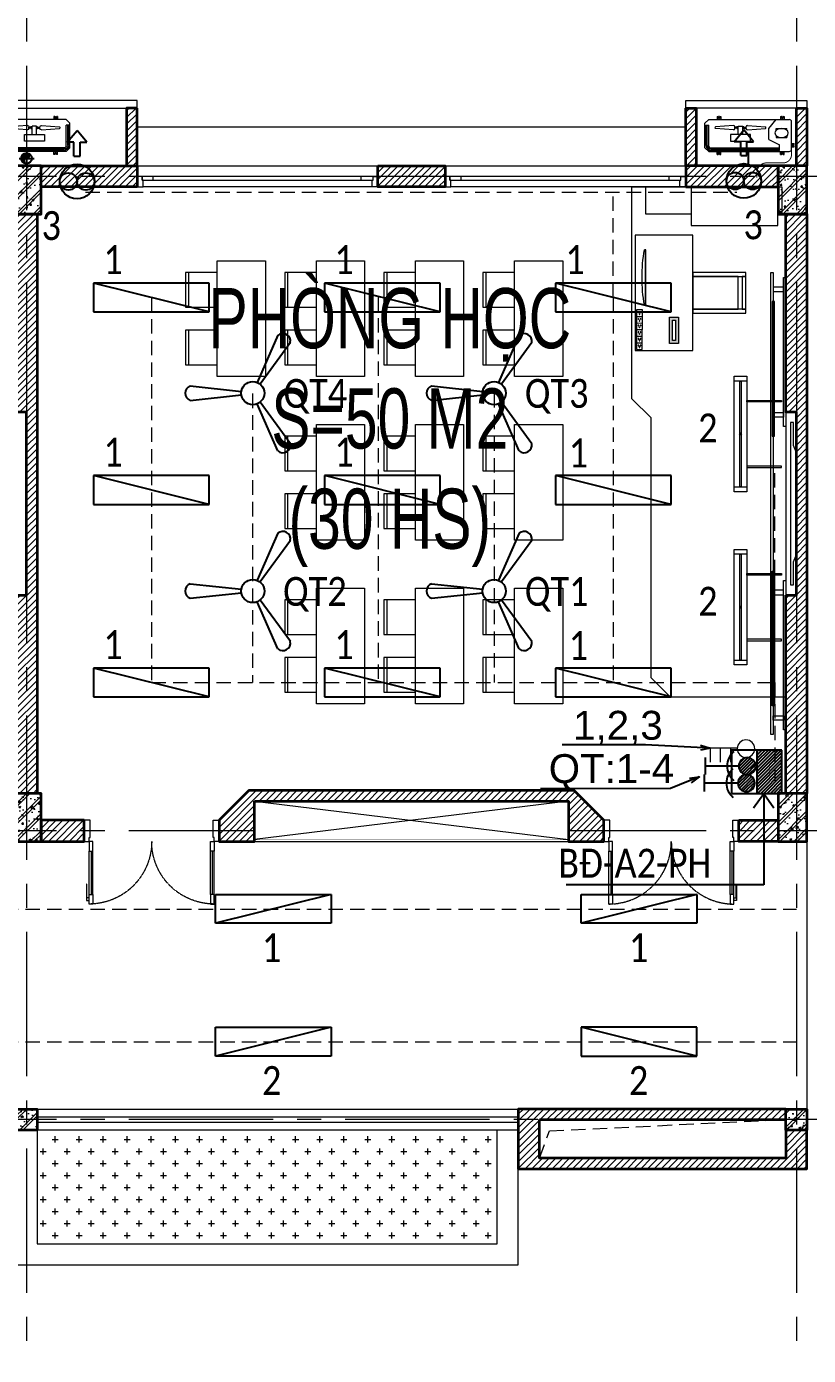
# Model space of a CAD drawing. Header units: millimetres. Extents: x 18326 to 214271, y -298828 to -198730.
# Drawn here: x 107347 to 115472, y -223380 to -209573 of the extents above; entities that cross this region are included whole.
import ezdxf
from ezdxf.enums import TextEntityAlignment as Align

# ---------------------------------------------------------------- set-up
doc = ezdxf.new("R2010")
doc.units = ezdxf.units.MM
doc.header["$LTSCALE"] = 20
doc.header["$MEASUREMENT"] = 0
for name, pattern in [('DASHED2', [0.375, 0.25, -0.125]), ('HIDDEN', [0.375, 0.25, -0.125]), ('xref LC GK$0$CENTER2', [1.125, 0.75, -0.125, 0.125, -0.125]), ('xref_mb.A2$0$2.Mat bang dien hinh$0$ACAD_ISO08W100', [36, 24, -3, 6, -3]), ('xref_mb.A2$0$HIDDEN', [0.375, 0.25, -0.125])]:
    doc.linetypes.add(name, pattern=pattern)
doc.layers.get('0').update_dxf_attribs({"lineweight": 0})
doc.layers.get('Defpoints').update_dxf_attribs({"color": 1, "lineweight": 25})
for name, color, linetype in [('!Cetech-TBD', 2, 'Continuous'), ('11TBDIEN', 6, 'Continuous'), ('CDC-E', 2, 'Continuous'), ('CDC-E-Equip', 2, 'Continuous'), ('CDC-E-Note', 3, 'Continuous'), ('CETECH-E-Switch', 2, 'Continuous'), ('CETECH-TBD', 2, 'Continuous'), ('NETDEP', 2, 'Continuous'), ('TBD', 2, 'Continuous'), ('TEXT', 7, 'Continuous'), ('xref_mb.A2$0$1.TH_TM', 5, 'xref_mb.A2$0$TM')]:
    doc.layers.add(name, color=color, linetype=linetype)
for name, color, linetype, lineweight in [('0.MAU XANH- DAY DIEN', 3, 'HIDDEN', 20), ('1.5 Thiết bị điện', 2, 'Continuous', 9), ('IBST-E-Chieu sang', 2, 'Continuous', 9), ('KV-Cay xanh', 78, 'Continuous', 5), ('KV-Ky hieu', 30, 'Continuous', 0), ('KV-Text', 7, 'Continuous', 25), ('xref LC GK$0$KV-Net truc', 251, 'xref LC GK$0$CENTER2', 9), ('xref_mb.A2$0$KV-Cat be tong', 6, 'Continuous', 35), ('xref_mb.A2$0$KV-Cat tuong', 4, 'Continuous', 35), ('xref_mb.A2$0$KV-Cay xanh', 78, 'Continuous', 5), ('xref_mb.A2$0$KV-Cua', 34, 'Continuous', 13), ('xref_mb.A2$0$KV-Hatch', 179, 'Continuous', 5), ('xref_mb.A2$0$KV-Net khuat', 165, 'xref_mb.A2$0$HIDDEN', 9), ('xref_mb.A2$0$KV-Net thay 1', 9, 'Continuous', 20), ('xref_mb.A2$0$KV-Net thay 2', 8, 'Continuous', 13), ('xref_mb.A2$0$KV-Noi that', 35, 'Continuous', 9), ('xref_mb.A2$0$KV-Thiet bi', 59, 'Continuous', 9)]:
    doc.layers.add(name, color=color, linetype=linetype, lineweight=lineweight)
doc.styles.add('aa', font='vncc-sim.shx', dxfattribs={"width": 0.7})
doc.styles.add('AN - Arial', font='arial.ttf')
doc.styles.add('KT', font='vnsimli.shx', dxfattribs={"width": 0.72})
doc.styles.add('uv-abc', font='calibril.ttf', dxfattribs={"width": 0.85})
doc.styles.add('VN', font='arial.ttf', dxfattribs={"width": 0.7})
doc.styles.add('xref_mb.A2$0$TEXT LINE TYPE-UV ABC', font='uv-abc.shx')
doc.linetypes.add('xref_mb.A2$0$TM', pattern='A,16.5,-4,["M",xref_mb.A2$0$TEXT LINE TYPE-UV ABC,S=3,R=0,X=-1.3,Y=-1.3],-4', length=24.5)
doc.dimstyles.new('A2-1-140', dxfattribs={"dimscale": 100, "dimtxt": 3, "dimasz": 1.5, "dimexe": 0.7, "dimexo": 0, "dimgap": 0.5, "dimtad": 1, "dimdec": 0, "dimrnd": 50, "dimzin": 13, "dimdsep": 46, "dimtxsty": 'KT', "dimblk1": 'ARCHTICK', "dimblk2": 'ARCHTICK', "dimsah": 1, "dimcen": 0, "dimdle": 0.7, "dimclrd": 1, "dimclre": 1, "dimclrt": 3, "dimadec": 0, "dimazin": 0, "dimtfac": 1.222222, "dimtdec": 0, "dimtix": 1, "dimtmove": 2, "dimatfit": 3, "dimldrblk": 'ARCHTICK', "dimfxl": 5, "dimfxlon": 1, "dimtolj": 1, "dimtzin": 13, "dimarcsym": 0})
doc.dimstyles.new('Dim DHKK', dxfattribs={"dimscale": 100, "dimtxt": 2, "dimasz": 1, "dimexe": 1, "dimexo": 1, "dimgap": 0.7, "dimtad": 1, "dimtoh": 1, "dimdec": 0, "dimzin": 12, "dimdsep": 46, "dimtxsty": 'aa', "dimblk": 'ARCHTICK', "dimcen": 1, "dimdle": 1, "dimclrd": 7, "dimclre": 7, "dimclrt": 1, "dimadec": 0, "dimazin": 0, "dimtfac": 1, "dimtdec": 0, "dimtofl": 0, "dimtmove": 2, "dimatfit": 3, "dimldrblk": 'OPEN90', "dimfxl": 1, "dimfxlon": 1, "dimtolj": 1, "dimtzin": 12, "dimarcsym": 0})
pattern_1 = [(50, (0, 0), (215.178055, -18.82564), [22.5, -247.5]), (355, (0, 0), (-41.6254, 225.65764), [18, -198]), (100.4514, (17.93, -1.57), (173.552815, 206.83186), [19.12206, -210.342634]), (46.1842, (0, 60), (320.172315, -49.6557), [33.75, -371.25]), (96.6356, (26.68, 55.86), (280.39881, 292.23536), [28.68309, -315.5139]), (351.1842, (0, 60), (280.39858, 292.23558), [27, -297]), (21, (30, 45), (179.072116, -120.785667), [22.5, -247.5]), (326, (30, 45), (72.9946, 217.545014), [18, -198]), (71.4514, (44.92, 34.93), (252.06679, 96.75915), [19.12206, -210.342634]), (37.5, (0, 0), (3.6479566, 99.868156), [0, -195.6, 0, -201, 0, -198.75]), (7.5, (0, 0), (78.920861, 118.323514), [0, -114.6, 0, -191.1, 0, -75.75]), (327.5, (-66.9, 0), (160.146731, -6.7664615), [0, -75, 0, -234, 0, -310.5]), (317.5, (-96.9, 0), (174.95585, 30.031495), [0, -97.5, 0, -155.4, 0, -220.5]), (45, (0, 0), (-90.156115, 90.156115), []), (45, (0, 36.75), (-90.156115, 90.156115), [])]

# ---------------------------------------------------------------- blocks, each defined once
blk = doc.blocks.new('T3RQƯ')
at = {"layer": 'KV-Text', "color": 8, "insert": (62568, 11805), "char_height": 625, "width": 7837.78, "attachment_point": 1, "style": 'VN'}
blk.add_mtext('\\A1;\\pxqc;PHÒNG HỌC\\PS=50 M2 \\P(30 HS)', dxfattribs=at)
blk = doc.blocks.new('t3')
at = {"layer": 'KV-Text', "color": 8, "xscale": 0.003999999956183369, "yscale": 0.003999999956183369, "zscale": 0.003999999956183369}
blk.add_blockref('T3RQƯ', (7.351, 232.338), dxfattribs=at)
blk = doc.blocks.new('_ARCHTICK')
at = {"color": 8, "const_width": 0.15}
blk.add_lwpolyline([(-0.5, -0.5), (0.5, 0.5)], dxfattribs=at)
blk = doc.blocks.new('l57')
at = {"layer": '!Cetech-TBD'}
for p, q in [((-600, 150), (600, 150)), ((600, 150), (-600, -150)), ((-600, -150), (-600, 150)), ((600, 150), (600, -150)), ((600, -150), (-600, -150))]:
    blk.add_line(p, q, dxfattribs=at)
blk = doc.blocks.new('pa6')
at = {"layer": 'CDC-E'}
h = blk.add_hatch(dxfattribs=at)
h.set_pattern_fill('ANSI31', scale=5)
h.set_pattern_definition([(45, (0, 0), (-11.2253, 11.2253), [])])
h.paths.add_polyline_path([(150, 175), (-150, 175), (-150, 0), (150, 0)])
for p, q in [((-150, 350), (150, 350)), ((-150, 0), (-150, 350)), ((150, 350), (150, 0)), ((-150, 175), (150, 175)), ((150, 0), (-150, 0))]:
    blk.add_line(p, q, dxfattribs=at)
blk = doc.blocks.new('*X544')
at = {"color": 0}
for p, q in [((11475, 51568), (11557, 51650)), ((11479, 51598), (11527, 51646)), ((11480, 51547), (11578, 51645)), ((11490, 51530), (11595, 51635)), ((11503, 51516), (11609, 51622)), ((11520, 51506), (11619, 51605)), ((11540, 51501), (11624, 51585)), ((11568, 51502), (11623, 51557))]:
    blk.add_line(p, q, dxfattribs=at)
blk = doc.blocks.new('S14')
at = {"layer": '!Cetech-TBD'}
for p, q in [((-75, 375), (75, 375)), ((0, 75), (0, 375))]:
    blk.add_line(p, q, dxfattribs=at)
blk.add_circle((0, 0), 75, dxfattribs=at)
blk.add_arc((0, 0), 175, 41.8103, 138.1897, dxfattribs=at)
blk.add_blockref('*X544', (-11550, -51575), dxfattribs=at)
blk = doc.blocks.new('q1')
at = {"layer": 'TBD', "linetype": 'ByBlock'}
for p, q in [((-75, 651), (-18, 119)), ((75, 651), (18, 119)), ((-601, -260), (-112, -44)), ((-526, -390), (-94, -75)), ((526, -390), (94, -75)), ((601, -260), (112, -44))]:
    blk.add_line(p, q, dxfattribs=at)
blk.add_circle((0, 0), 120, dxfattribs=at)
for centre, start, end in [((0, 623), 20.3028, 159.6972), ((-539, -311), 140.3028, 279.6972), ((539, -311), 260.3028, 39.6972)]:
    blk.add_arc(centre, 80, start, end, dxfattribs=at)
blk = doc.blocks.new('DEN CHIEU BANGTAOTHEM')
for p, q in [((-829, -694), (-829, -509)), ((-829, -509), (-759, -509)), ((-829, -694), (-829, -509)), ((-829, -509), (840, -509)), ((-759, -509), (-759, -694)), ((770, -694), (770, -509)), ((770, -509), (840, -509)), ((840, -509), (840, -694)), ((840, -509), (840, -694)), ((-759, -694), (-829, -694)), ((840, -694), (-829, -694)), ((-759, -591), (770, -591)), ((-759, -612), (-759, -591)), ((770, -612), (-759, -612)), ((770, -591), (770, -612)), ((840, -694), (770, -694))]:
    blk.add_line(p, q)
at = {"elevation": 0}
for points in [[(-458, -9), (-458, -509), (-479, -509), (-479, -9)], [(469, -9), (469, -509), (490, -509), (490, -9)]]:
    blk.add_lwpolyline(points, close=True, dxfattribs=at)
at = {"layer": 'Defpoints'}
blk.add_circle((5, -602), 9.3, dxfattribs=at)
blk = doc.blocks.new('Cong tac 3 - 1 chieu')
blk.add_line((50, 56), (214, 221))
for points in [[(153, 159), (238, 74)], [(214, 221), (299, 137)], [(91, 97), (176, 12)]]:
    blk.add_lwpolyline(points)
blk.add_circle((0, 0), 74.9)
blk = doc.blocks.new('*U570')
at = {"rotation": 349.4154363675875}
blk.add_blockref('Cong tac 3 - 1 chieu', (0, 0), dxfattribs=at)
blk = doc.blocks.new('QTRTUONG')
for centre, radius in [((-3.78, -2.92), 1.6), ((-3.78, -2.12), 0.798), ((-3.78, -3.72), 0.798)]:
    blk.add_circle(centre, radius)
blk = doc.blocks.new('quat gio1')
for p, q in [((114, 25), (114, -25)), ((114, 25), (229, 25)), ((229, 80), (327, 0)), ((229, 25), (229, 80)), ((114, -25), (229, -25)), ((229, -80), (327, 0)), ((229, -25), (229, -80))]:
    blk.add_line(p, q)
at = {"xscale": 89.50243443385698, "yscale": 89.50243443385698, "zscale": 89.50243443385698}
blk.add_blockref('QTRTUONG', (243, 261), dxfattribs=at)
blk = doc.blocks.new('xref LC GK$0$LC')
at = {"layer": 'xref LC GK$0$KV-Net truc', "color": 8, "ltscale": 100}
for points in [[(77000, 10100), (77000, -85479)], [(85000, 10100), (85000, -85479)], [(117812, -2300), (-10253, -2300)], [(117812, -9100), (-10253, -9100)], [(117812, -12100), (-10253, -12100)]]:
    blk.add_lwpolyline(points, dxfattribs=at)
blk = doc.blocks.new('xref_mb.A2$0$CN')
at = {"color": 8}
for p, q in [((-287, -348), (-287, 378)), ((-20, 398), (-267, 398)), ((-71, 398), (-71, 423)), ((-61, 423), (-71, 423)), ((-61, 398), (-61, 423)), ((-51, 398), (-51, 423)), ((-41, 423), (-51, 423)), ((-41, 398), (-41, 423)), ((0, -348), (0, 378)), ((-314, 332, 3), (-287, 332)), ((-314, 323, 3), (-314, 332, 3)), ((-314, 299, 3), (-314, 307, 3)), ((-314, 299, 3), (-287, 299)), ((-311, 320, 3), (-296, 320, 3)), ((-311, 311, 3), (-296, 311, 3)), ((-296, 311, 3), (-296, 320, 3)), ((27, 332, 3), (0, 332)), ((27, 299, 3), (0, 299)), ((9, 311, 3), (9, 320, 3)), ((24, 320, 3), (9, 320, 3)), ((24, 311, 3), (9, 311, 3)), ((27, 323, 3), (27, 332, 3)), ((27, 299, 3), (27, 307, 3)), ((-314, -238, 0), (-287, -238, -4)), ((-314, -247, 0), (-314, -238, 0)), ((27, -238, 0), (0, -238, -4)), ((27, -247, 0), (27, -238, 0)), ((-314, -271, 0), (-314, -263, 0)), ((-314, -271, 0), (-287, -271, -4)), ((-311, -250, 0), (-296, -250, 0)), ((-311, -259, 0), (-296, -259, 0)), ((-296, -259, 0), (-296, -250, 0)), ((-254, -382), (-287, -348)), ((0, -348), (-33, -382)), ((27, -271, 0), (0, -271, -4)), ((9, -259, 0), (9, -250, 0)), ((24, -250, 0), (9, -250, 0)), ((24, -259, 0), (9, -259, 0)), ((27, -271, 0), (27, -263, 0)), ((-33, -382), (-254, -382))]:
    blk.add_line(p, q, dxfattribs=at)
at = {"color": 8, "lineweight": 5}
for p, q in [((-206, 195), (-287, 261)), ((-191, 355), (-207, 355)), ((-207, 260), (-207, 355)), ((-191, 260), (-207, 260)), ((-141, 355), (-125, 355)), ((-141, 260), (-125, 260)), ((-125, 260), (-125, 355)), ((-107, 195), (-60, 291)), ((-7, 291), (-60, 291)), ((-33, -335), (-33, 291)), ((-20, -329), (-20, 291)), ((-7, -322), (-7, 291)), ((-233, 1), (-220, 163)), ((-107, 195), (-206, 195)), ((-193, 1), (-206, 163)), ((-199, -36), (-227, -36)), ((-151, -42), (-227, -42)), ((-227, -82), (-227, -42)), ((-151, -82), (-227, -82)), ((-199, -88), (-227, -88)), ((-207, -12), (-219, -12)), ((-207, -112), (-219, -112)), ((-217, -36), (-217, -12)), ((-217, -88), (-217, -112)), ((-209, -36), (-209, -12)), ((-209, -88), (-209, -112)), ((-233, -125), (-220, -287)), ((-193, -125), (-206, -287)), ((-46, -348), (-237, -348)), ((-237, -375), (-237, -348)), ((-53, -362), (-237, -362)), ((-60, -375), (-237, -375))]:
    blk.add_line(p, q, dxfattribs=at)
blk.add_lwpolyline([(-93, -152), (-93, 28), (-151, 28), (-151, -152)], close=True, dxfattribs=at)
at = {"color": 8}
for centre, radius, start, end in [((-267, 378), 19.9, 90, 180), ((-20, 378), 19.9, 0, 90), ((-311, 323, 3), 3.32, 180, 270), ((-311, 307, 3), 3.32, 90, 180), ((24, 323, 3), 3.32, 270, 0), ((24, 307, 3), 3.32, 0, 90), ((-311, -247, 0), 3.32, 180, 270), ((-311, -263, 0), 3.32, 90, 180), ((24, -247, 0), 3.32, 270, 0), ((24, -263, 0), 3.32, 0, 90)]:
    blk.add_arc(centre, radius, start, end, dxfattribs=at)
at = {"color": 8, "lineweight": 5}
for centre, radius, start, end in [((-213, 161), 6.84, 16.3642, 163.6358), ((-219, 1), 13.3, 180, 270), ((-207, 1), 13.3, 270, 0), ((-219, -125), 13.3, 90, 180), ((-207, -125), 13.3, 0, 90), ((-213, -285), 6.84, 196.3642, 343.6358), ((-60, -322), 53.1, 270, 0), ((-53, -329), 33.2, 270, 0), ((-46, -335), 13.3, 270, 0)]:
    blk.add_arc(centre, radius, start, end, dxfattribs=at)
at = {"color": 8, "lineweight": 5, "extrusion": (0, 0, -1)}
blk.add_ellipse((-166, 308), major_axis=(0, -60.1), ratio=0.677923, dxfattribs=at)
at = {"layer": 'Defpoints', "color": 8}
blk.add_line((0, 8), (130, 8), dxfattribs=at)
blk.add_lwpolyline([(130, -382), (130, 398)], dxfattribs=at)
blk = doc.blocks.new('xref_mb.A2$0$Module che dieu hoa')
at = {"layer": 'xref_mb.A2$0$KV-Hatch'}
h = blk.add_hatch(dxfattribs=at)
h.set_pattern_fill('ANSI31', color=8, scale=400)
h.paths.add_polyline_path([(-25, -600), (85, -600), (85, 0), (-25, 0)])
h.paths.add_polyline_path([(2165, -600), (2275, -600), (2275, 0), (2165, 0)])
at = {"layer": 'xref_mb.A2$0$KV-Cat tuong', "color": 8}
for points in [[(2165, -600), (2275, -600), (2275, 0), (2165, 0)], [(-25, -600), (85, -600), (85, 0), (-25, 0)]]:
    blk.add_lwpolyline(points, close=True, dxfattribs=at)
at = {"layer": 'xref_mb.A2$0$KV-Thiet bi', "color": 8, "const_width": 10}
blk.add_lwpolyline([(1964, 125), (1964, 70, -0.414214), (1864, -30), (1689, -30, 0.414214), (1589, -130), (1589, -315)], format="xyb", dxfattribs=at)
at = {"layer": 'xref_mb.A2$0$KV-Thiet bi', "color": 8}
blk.add_lwpolyline([(-25, -680), (2275, -680), (2275, -600), (-25, -600)], close=True, dxfattribs=at)
at = {"layer": 'xref_mb.A2$0$KV-Thiet bi', "color": 8, "xscale": -1.153846153846191, "yscale": 1.153846153846191, "zscale": 1.15384615384619, "rotation": 270}
blk.add_blockref('xref_mb.A2$0$CN', (1115, -150), dxfattribs=at)
blk = doc.blocks.new('xref_mb.A2$0$ghe vi tinh giao vien')
at = {"color": 8}
for points in [[(-170, 0), (-170, 550), (-210, 550), (-210, 0)], [(170, 550), (-170, 550), (-170, 510), (170, 510)], [(170, 0), (170, 470), (-170, 470), (-170, 0)], [(210, 0), (210, 550), (170, 550), (170, 0)]]:
    blk.add_lwpolyline(points, close=True, dxfattribs=at)
blk = doc.blocks.new('xref_mb.A2$0$MT XACH TAY')
at = {"layer": 'xref_mb.A2$0$KV-Noi that', "color": 8}
for p, q in [((1945309, 219420, 0), (1945309, 219432, 0)), ((1945309, 219416, 0), (1945309, 219428, 0)), ((1945885, 219420, 0), (1945309, 219420, 0)), ((1945885, 219416, 0), (1945309, 219416, 0)), ((1945885, 219432, 0), (1945885, 219420, 0)), ((1945885, 219428, 0), (1945885, 219416, 0))]:
    blk.add_line(p, q, dxfattribs=at)
blk.add_arc((1945597, 217716, 0), 1740, 80.4727, 99.5273, dxfattribs=at)
blk = doc.blocks.new('xref_mb.A2$0$O cam HDMI')
at = {"layer": 'xref_mb.A2$0$KV-Noi that'}
h = blk.add_hatch(color=8, dxfattribs=at)
h.dxf.hatch_style = 1
h.paths.add_polyline_path([(-227, 108), (227, 108), (227, -47), (-227, -47)])
h.paths.add_polyline_path([(-176, 57), (176, 57), (176, 3), (-176, 3)], flags=16)
at = {"layer": 'xref_mb.A2$0$KV-Noi that', "color": 8}
for points in [[(-227, 108), (227, 108), (227, -47), (-227, -47)], [(-176, 57), (176, 57), (176, 3), (-176, 3)]]:
    blk.add_lwpolyline(points, close=True, dxfattribs=at)
blk = doc.blocks.new('xref_mb.A2$0$o dien 6d')
at = {"layer": 'xref_mb.A2$0$KV-Noi that', "color": 8}
for p, q in [((5842818, -64279), (5842818, -64329)), ((5842875, -64279), (5842875, -64329)), ((5842932, -64279), (5842932, -64329)), ((5842989, -64279), (5842989, -64329)), ((5843046, -64279), (5843046, -64329)), ((5843104, -64279), (5843104, -64329))]:
    blk.add_line(p, q, dxfattribs=at)
blk.add_lwpolyline([(5843104, -64279), (5843104, -64329), (5842761, -64329), (5842761, -64279)], close=True, dxfattribs=at)
for centre in [(5842783, -64296), (5842783, -64314), (5842799, -64305), (5842840, -64296), (5842840, -64314), (5842856, -64305), (5842897, -64296), (5842897, -64314), (5842913, -64305), (5842955, -64296), (5842955, -64314), (5842970, -64305), (5843012, -64296), (5843012, -64314), (5843027, -64305), (5843069, -64296), (5843069, -64314), (5843084, -64305)]:
    blk.add_ellipse(centre, major_axis=(3.23, 0), ratio=1, dxfattribs=at)
blk = doc.blocks.new('xref_mb.A2$0$A$Cb15db4b7')
at = {"color": 8}
blk.add_line((50, 155), (4750, 155), dxfattribs=at)
for points in [[(50, 155), (1600, 155), (1600, 130), (50, 130)], [(3242.5, 235), (3005, 235), (2927, 265), (1873, 265), (1795, 235), (1557.5, 235), (1557.5, 205), (3242.5, 205)], [(3200, 155), (4750, 155), (4750, 130), (3200, 130)], [(0, 25), (4800, 25), (4800, 0), (0, 0)], [(150, 25), (196, 25), (196, 130), (150, 130)], [(1700, 37.5), (300, 37.5), (300, 12.5), (1700, 12.5)], [(1500, 25), (1454, 25), (1454, 130), (1500, 130)], [(3100, 37.5), (4500, 37.5), (4500, 12.5), (3100, 12.5)], [(3300, 25), (3346, 25), (3346, 130), (3300, 130)], [(4650, 25), (4604, 25), (4604, 130), (4650, 130)]]:
    blk.add_lwpolyline(points, close=True, dxfattribs=at)
blk = doc.blocks.new('xref_mb.A2$0$SFĐÁ12')
at = {"layer": 'xref_mb.A2$0$KV-Noi that', "color": 8}
for points in [[(150, 110), (150, 390), (110, 390), (110, 5410), (1310, 5410), (1510, 5210), (1510, 2510), (1710, 2310), (1710, 110)], [(1075, 1810), (1075, 610), (1675, 610), (1675, 1810)], [(1092, 510), (192, 510), (192, 110), (1092, 110)], [(1092, 393), (1566, 393), (1566, 110), (1092, 110)]]:
    blk.add_lwpolyline(points, close=True, dxfattribs=at)
at = {"color": 8}
for name, p, xscale, yscale, zscale, rotation in [('xref_mb.A2$0$o dien 6d', (60278, -7010106), -1.200000000000005, 1.200000000000005, 1.200000000000002, 269.8486810506511), ('xref_mb.A2$0$O cam HDMI', (1255, 1599), 0.600000000000003, 0.600000000000003, 0.600000000000003, 270)]:
    blk.add_blockref(name, p, dxfattribs=dict(at, xscale=xscale, yscale=yscale, zscale=zscale, rotation=rotation))
at = {"color": 8, "xscale": -1, "rotation": 270}
blk.add_blockref('xref_mb.A2$0$MT XACH TAY', (-217852, -1944547), dxfattribs=at)
at = {"layer": 'xref_mb.A2$0$KV-Noi that', "color": 8, "rotation": 90}
for name, p in [('xref_mb.A2$0$A$Cb15db4b7', (265, 1000)), ('xref_mb.A2$0$ghe vi tinh giao vien', (1075, 1210))]:
    blk.add_blockref(name, p, dxfattribs=at)
blk = doc.blocks.new('xref_mb.A2$0$LOPCB')
at = {"color": 8}
for p, q in [((3103, 4870), (3103, 5230)), ((4133, 4870), (4133, 5230)), ((5163, 4870), (5163, 5230)), ((3103, 4270), (3103, 4630)), ((4133, 4270), (4133, 4630)), ((5163, 4270), (5163, 4630)), ((3103, 3170), (3103, 3530)), ((4133, 3170), (4133, 3530)), ((5163, 3170), (5163, 3530)), ((3103, 2570), (3103, 2930)), ((4133, 2570), (4133, 2930)), ((5163, 2570), (5163, 2930)), ((3103, 1470), (3103, 1830)), ((4133, 1470), (4133, 1830)), ((5163, 1470), (5163, 1830)), ((6193, 1470), (6193, 1830)), ((3103, 870), (3103, 1230)), ((4133, 870), (4133, 1230)), ((5163, 870), (5163, 1230)), ((6193, 870), (6193, 1230))]:
    blk.add_line(p, q, dxfattribs=at)
for points in [[(2245, 6761), (5505, 6761), (5505, 6361), (2245, 6361)], [(2303, 5350), (2803, 5350), (2803, 4150), (2303, 4150)], [(3333, 5350), (3833, 5350), (3833, 4150), (3333, 4150)], [(4363, 5350), (4863, 5350), (4863, 4150), (4363, 4150)], [(2803, 4870), (3133, 4870), (3133, 5230), (2803, 5230)], [(3833, 4870), (4163, 4870), (4163, 5230), (3833, 5230)], [(4863, 4870), (5193, 4870), (5193, 5230), (4863, 5230)], [(2803, 4270), (3133, 4270), (3133, 4630), (2803, 4630)], [(3833, 4270), (4163, 4270), (4163, 4630), (3833, 4630)], [(4863, 4270), (5193, 4270), (5193, 4630), (4863, 4630)], [(2303, 3650), (2803, 3650), (2803, 2450), (2303, 2450)], [(3333, 3650), (3833, 3650), (3833, 2450), (3333, 2450)], [(4363, 3650), (4863, 3650), (4863, 2450), (4363, 2450)], [(2803, 3170), (3133, 3170), (3133, 3530), (2803, 3530)], [(3833, 3170), (4163, 3170), (4163, 3530), (3833, 3530)], [(4863, 3170), (5193, 3170), (5193, 3530), (4863, 3530)], [(2803, 2570), (3133, 2570), (3133, 2930), (2803, 2930)], [(3833, 2570), (4163, 2570), (4163, 2930), (3833, 2930)], [(4863, 2570), (5193, 2570), (5193, 2930), (4863, 2930)], [(2303, 1950), (2803, 1950), (2803, 750), (2303, 750)], [(3333, 1950), (3833, 1950), (3833, 750), (3333, 750)], [(4363, 1950), (4863, 1950), (4863, 750), (4363, 750)], [(5393, 1950), (5893, 1950), (5893, 750), (5393, 750)], [(2803, 1470), (3133, 1470), (3133, 1830), (2803, 1830)], [(3833, 1470), (4163, 1470), (4163, 1830), (3833, 1830)], [(4863, 1470), (5193, 1470), (5193, 1830), (4863, 1830)], [(5893, 1470), (6223, 1470), (6223, 1830), (5893, 1830)], [(2803, 870), (3133, 870), (3133, 1230), (2803, 1230)], [(3833, 870), (4163, 870), (4163, 1230), (3833, 1230)], [(4863, 870), (5193, 870), (5193, 1230), (4863, 1230)], [(5893, 870), (6223, 870), (6223, 1230), (5893, 1230)]]:
    blk.add_lwpolyline(points, close=True, dxfattribs=at)
at = {"layer": 'xref_mb.A2$0$KV-Cat tuong', "color": 8}
blk.add_blockref('xref_mb.A2$0$SFĐÁ12', (-125, -129), dxfattribs=at)
at = {"color": 8}
blk.add_wipeout([(2245, 6761), (2245, 6361), (5505, 6361), (5505, 6761)], dxfattribs=at)
for p, q in [((2245, 6361), (5505, 6761)), ((5505, 6361), (2245, 6761))]:
    blk.add_line(p, q, dxfattribs=at)
blk = doc.blocks.new('*U209')
at = {"color": 8}
blk.add_lwpolyline([(-5000, 0), (0, 0), (0, 50), (-5000, 50)], close=True, dxfattribs=at)
blk = doc.blocks.new('xref_mb.A2$0$1441d')
at = {"layer": 'xref_mb.A2$0$KV-Hatch'}
h = blk.add_hatch(dxfattribs=at)
h.set_pattern_fill('ANSI31', color=8, scale=400)
h.set_pattern_definition([(45, (-114221.89, 211019.975), (-35.355339, 35.355339), [])])
h.paths.add_polyline_path([(-25, 600), (85, 600), (85, 0), (-25, 0)])
h.paths.add_polyline_path([(1125, 600), (1235, 600), (1235, 0), (1125, 0)])
at = {"layer": 'xref_mb.A2$0$KV-Cat tuong', "color": 8}
for points in [[(-25, 600), (85, 600), (85, 0), (-25, 0)], [(1125, 600), (1235, 600), (1235, 0), (1125, 0)]]:
    blk.add_lwpolyline(points, close=True, dxfattribs=at)
at = {"layer": 'xref_mb.A2$0$KV-Thiet bi', "color": 8}
blk.add_lwpolyline([(-25, 680), (1235, 680), (1235, 600), (-25, 600)], close=True, dxfattribs=at)
at = {"layer": 'xref_mb.A2$0$KV-Thiet bi', "color": 8, "const_width": 10}
blk.add_lwpolyline([(715, -125), (715, -70, -0.414214), (815, 30), (989, 30, 0.446334), (1074, 130), (1074, 315)], format="xyb", dxfattribs=at)
at = {"layer": 'xref_mb.A2$0$KV-Thiet bi', "color": 8, "xscale": 1.15384615384619, "yscale": 1.15384615384619, "zscale": 1.15384615384619, "rotation": 270}
blk.add_blockref('xref_mb.A2$0$CN', (615, 150), dxfattribs=at)
blk = doc.blocks.new('*U205')
at = {"color": 8, "linetype": 'Continuous'}
for p, q in [((70, 100), (70, 550)), ((1330, 100), (1330, 550))]:
    blk.add_line(p, q, dxfattribs=at)
at = {"color": 8}
for p, q in [((90, 550), (90, 100)), ((1310, 550), (1310, 100))]:
    blk.add_line(p, q, dxfattribs=at)
for points in [[(22, 445), (22, 614), (50, 614), (50, 586), (27, 586), (27, 445)], [(0, 0), (50, 0), (50, -40), (60, -40), (60, -220), (0, -220)], [(1400, 0), (1350, 0), (1350, -40), (1340, -40), (1340, -220), (1400, -220)]]:
    blk.add_lwpolyline(points, close=True, dxfattribs=at)
for points in [[(50, 550), (90, 550), (90, 650), (50, 650), (50, 550)], [(50, 553), (50, 100)], [(1350, 550), (1310, 550), (1310, 650), (1350, 650), (1350, 550)], [(1350, 553), (1350, 100)], [(50, 100), (90, 100), (90, 0), (50, 0), (50, 100)], [(1350, 100), (1310, 100), (1310, 0), (1350, 0), (1350, 100)]]:
    blk.add_lwpolyline(points, dxfattribs=at)
at = {"color": 8, "linetype": 'xref_mb.A2$0$HIDDEN', "ltscale": 0.2}
for points in [[(700, 0, 0.414214), (50, 650, 0.414214)], [(700, 0, -0.414214), (1350, 650, -0.414214)]]:
    blk.add_lwpolyline(points, format="xyb", dxfattribs=at)
blk = doc.blocks.new('*U206')
at = {"layer": 'xref_mb.A2$0$KV-Hatch'}
h = blk.add_hatch(dxfattribs=at)
h.set_pattern_fill('ANSI31', color=8, scale=400)
h.set_pattern_definition([(45, (-59496.89, -118180.025), (-35.355339, 35.355339), [])])
h.paths.add_polyline_path([(450, 0), (0, 0), (0, -220), (450, -220)])
h.paths.add_polyline_path([(2220, 200), (5480, 200), (5480, -220), (5850, -220), (5850, 0), (5540, 310), (2160, 310), (1850, 0), (1850, -220), (2220, -220)])
h.paths.add_polyline_path([(7250, 0), (7660, 0), (7660, -220), (7250, -220)])
at = {"layer": 'xref_mb.A2$0$KV-Cat tuong', "color": 8}
for points in [[(2220, 200), (5480, 200), (5480, -220), (5850, -220), (5850, 0), (5540, 310), (2160, 310), (1850, 0), (1850, -220), (2220, -220)], [(450, 0), (0, 0), (0, -220), (450, -220)], [(7250, 0), (7660, 0), (7660, -220), (7250, -220)]]:
    blk.add_lwpolyline(points, close=True, dxfattribs=at)
at = {"layer": 'xref_mb.A2$0$KV-Thiet bi', "color": 8}
blk.add_line((2220, -220), (5480, -220), dxfattribs=at)
at = {"layer": 'xref_mb.A2$0$KV-Cua', "color": 8, "xscale": -1, "rotation": 180}
blk.add_blockref('*U205', (450, -220), dxfattribs=at)
at = {"layer": 'xref_mb.A2$0$KV-Cua', "color": 8, "rotation": 180}
blk.add_blockref('*U205', (7250, -220), dxfattribs=at)
blk = doc.blocks.new('xref_mb.A2$0$TXBG')
at = {"layer": 'xref_mb.A2$0$KV-Hatch'}
h = blk.add_hatch(dxfattribs=at)
h.set_pattern_fill('ANSI31', color=8, scale=400)
h.set_pattern_definition([(45, (-59346.89, -121470.025), (-35.355339, 35.355339), [])])
h.paths.add_polyline_path([(-110, -950), (0, -950), (0, 950), (-110, 950), (-110, 3010), (110, 3010), (110, -3010), (-110, -3010)])
at = {"layer": 'xref_mb.A2$0$KV-Cat tuong', "color": 8}
blk.add_lwpolyline([(-110, -950), (0, -950), (0, 950), (-110, 950), (-110, 3010), (110, 3010), (110, -3010), (-110, -3010)], close=True, dxfattribs=at)
blk = doc.blocks.new('*U207')
at = {"color": 8, "linetype": 'Continuous'}
for p, q in [((-220, 1125), (-220, -1035)), ((-180, -1035), (-180, 1125)), ((-110, 1240), (-110, -1140)), ((-220, -1200), (-110, -1200))]:
    blk.add_line(p, q, dxfattribs=at)
at = {"color": 8}
for points in [[(-220, 1300), (-110, 1300), (-110, 1240), (-110, 1240), (-110, 1240), (-180, 1240), (-180, 1250), (-220, 1250)], [(-220, -1200), (-110, -1200), (-110, -1140), (-110, -1140), (-110, -1140), (-180, -1140), (-180, -1150), (-220, -1150)]]:
    blk.add_lwpolyline(points, close=True, dxfattribs=at)
at = {"color": 8, "linetype": 'Continuous'}
for points in [[(-180, 1250), (-220, 1250), (-220, 1125), (-180, 1125)], [(-180, -1035), (-220, -1035), (-220, -1150), (-180, -1150)]]:
    blk.add_lwpolyline(points, close=True, dxfattribs=at)
blk = doc.blocks.new('xref_mb.A2$0$tx2-11')
at = {"layer": 'xref_mb.A2$0$KV-Hatch'}
h = blk.add_hatch(dxfattribs=at)
h.set_pattern_fill('ANSI31', color=8, scale=400)
h.paths.add_polyline_path([(4850, -235), (3850, -235), (3850, -15), (4850, -15)])
h.paths.add_polyline_path([(7350, -15), (8050, -15), (8050, -235), (7350, -235)])
h.paths.add_polyline_path([(10550, -235), (11510, -235), (11510, -15), (10550, -15)])
at = {"layer": 'xref_mb.A2$0$KV-Cat tuong', "color": 8}
for points in [[(4850, -235), (3850, -235), (3850, -15), (4850, -15)], [(7350, -15), (8050, -15), (8050, -235), (7350, -235)], [(10550, -235), (11510, -235), (11510, -15), (10550, -15)]]:
    blk.add_lwpolyline(points, close=True, dxfattribs=at)
at = {"layer": 'xref_mb.A2$0$KV-Net thay 2', "color": 8}
for p, q in [((4850, -15), (7350, -15)), ((8050, -15), (10550, -15))]:
    blk.add_line(p, q, dxfattribs=at)
at = {"layer": 'xref_mb.A2$0$KV-Cua', "color": 8, "rotation": 270}
for p in [(6050, -345), (9250, -345)]:
    blk.add_blockref('*U207', p, dxfattribs=at)
blk = doc.blocks.new('xref_mb.A2$0$cot30x50')
at = {"layer": 'xref_mb.A2$0$KV-Hatch'}
h = blk.add_hatch(dxfattribs=at)
h.set_pattern_fill('CHAU-01', color=8, scale=30, pattern_type=2)
h.set_pattern_definition(pattern_1)
h.paths.add_polyline_path([(-778332, 133391), (-778632, 133391), (-778632, 132891), (-778332, 132891)])
at = {"layer": 'xref_mb.A2$0$KV-Cat be tong', "color": 8}
blk.add_lwpolyline([(-778632, 132891), (-778332, 132891), (-778332, 133391), (-778632, 133391)], close=True, dxfattribs=at)
blk = doc.blocks.new('xref_mb.A2$0$cot22x22')
at = {"layer": 'xref_mb.A2$0$KV-Hatch'}
h = blk.add_hatch(dxfattribs=at)
h.set_pattern_fill('CHAU-01', color=8, scale=30, pattern_type=2)
h.set_pattern_definition(pattern_1)
h.paths.add_polyline_path([(-301545, 85409), (-301545, 85629), (-301765, 85629), (-301765, 85409)])
at = {"layer": 'xref_mb.A2$0$KV-Cat be tong', "color": 8}
blk.add_lwpolyline([(-301765, 85629), (-301545, 85629), (-301545, 85409), (-301765, 85409)], close=True, dxfattribs=at)
blk = doc.blocks.new('xref_mb.A2$0$dvct1')
at = {"layer": 'xref_mb.A2$0$KV-Cat be tong', "color": 8}
for name, p in [('xref_mb.A2$0$cot30x50', (1361388, -124760)), ('xref_mb.A2$0$cot30x50', (1369348, -124760)), ('xref_mb.A2$0$cot30x50', (1361388, -131280)), ('xref_mb.A2$0$cot30x50', (1369348, -131280)), ('xref_mb.A2$0$cot22x22', (884561, -86797)), ('xref_mb.A2$0$cot22x22', (892561, -86797))]:
    blk.add_blockref(name, p, dxfattribs=at)
blk = doc.blocks.new('xref_mb.A2$0$LCT1')
at = {"layer": 'xref_mb.A2$0$KV-Cat be tong', "color": 8}
blk.add_blockref('xref_mb.A2$0$dvct1', (-526906, -8522), dxfattribs=at)
blk = doc.blocks.new('xref_mb.A2$0$od')
at = {"ltscale": 10}
h = blk.add_hatch(dxfattribs=at)
h.set_pattern_fill('ANSI31', color=8, scale=0.5, style=0)
h.set_pattern_definition([(45, (-2211.68692, 549.289586), (-0.0441941738, 0.0441941738), [])])
h.paths.add_polyline_path([(-0.62, 0, -0.414214), (0, 0.62), (0, 0)])
h.paths.add_polyline_path([(0, -0.62, -0.414214), (-0.62, 0), (0, 0, 1)])
h.paths.add_polyline_path([(0, 0), (0, 0.62, -1)])
at = {"color": 8, "linetype": 'xref_mb.A2$0$2.Mat bang dien hinh$0$ACAD_ISO08W100', "ltscale": 0.02}
for p, q in [((-0.88, 0), (0.88, 0)), ((0, 0.88), (0, -0.88))]:
    blk.add_line(p, q, dxfattribs=at)
at = {"color": 8, "linetype": 'Continuous', "ltscale": 10}
blk.add_circle((0, 0), 0.625, dxfattribs=at)
for centre, start, end in [((0, -0.31), 90, 270), ((0, 0.31), 270, 90)]:
    blk.add_arc(centre, 0.312, start, end, dxfattribs=at)
blk = doc.blocks.new('xref_mb.A2$0$A$Cfcf270b9')
at = {"layer": 'xref_mb.A2$0$1.TH_TM', "color": 8, "lineweight": 40, "ltscale": 0.25, "xscale": 87.99999999985768, "yscale": 87.99999999985768, "zscale": 87.99999999985768}
blk.add_blockref('xref_mb.A2$0$od', (-8000, 9987), dxfattribs=at)

msp = doc.modelspace()

# ---------------------------------------------------------------- hatches: boundary and pattern name
at = {"layer": 'xref_mb.A2$0$KV-Cay xanh'}
h = msp.add_hatch(dxfattribs=at)
h.set_pattern_fill('CROSS', color=8, scale=500)
h.set_pattern_definition([(0, (112986.89, -221259.98), (125, 125), [62.5, -187.5]), (90, (113018.14, -221291.23), (-125, 125), [62.5, -187.5])])
h.paths.add_polyline_path([(107457, -222220), (112237, -222220), (112237, -221040), (107457, -221040)])
at = {"layer": 'xref_mb.A2$0$KV-Hatch'}
h = msp.add_hatch(dxfattribs=at)
h.set_pattern_fill('ANSI31', color=8, scale=400)
h.paths.add_polyline_path([(112677, -220930), (115237, -220930), (115237, -220820), (112457, -220820), (112457, -221440), (115457, -221440), (115457, -221040), (115237, -221040), (115237, -221330), (112677, -221330)])
h.paths.add_polyline_path([(102627, -221640), (102737, -221640), (102737, -220820), (102627, -220820)])
h.paths.add_polyline_path([(99237, -221040), (99237, -221640), (99467, -221640), (100257, -221040), (100257, -220820), (99457, -220820), (99457, -221040), (100075, -221040), (99457, -221509), (99457, -221040)])
h.paths.add_polyline_path([(67457, -221040), (67457, -221640), (67227, -221640), (66437, -221040), (66437, -220820), (67237, -220820), (67237, -221040), (66619, -221040), (67237, -221509), (67237, -221040)])
h.paths.add_polyline_path([(56977, -220930), (59237, -220930), (59237, -220820), (56757, -220820), (56757, -221440), (59457, -221440), (59457, -221040), (59237, -221040), (59237, -221330), (56977, -221330)])
h.paths.add_polyline_path([(59567, -221640), (59457, -221640), (59457, -220820), (59567, -220820)])
h.paths.add_polyline_path([(51237, -221040), (51237, -221520), (50947, -221520), (50947, -220300), (51237, -220300), (51237, -220820), (51457, -220820), (51457, -220160), (50947, -220160), (50947, -219360), (51457, -219360), (51457, -219140), (50837, -219140), (50837, -221740), (51457, -221740), (51457, -221040)])
h.paths.add_polyline_path([(51457, -211520), (51237, -211520), (51237, -217540), (51457, -217540)])
h.paths.add_polyline_path([(52487, -211020), (51537, -211020), (51537, -211240), (52487, -211240)])
h.paths.add_polyline_path([(55647, -211020), (54987, -211020), (54987, -211240), (55647, -211240)])

# ---------------------------------------------------------------- linework, layer by layer
at = {"layer": '0.MAU XANH- DAY DIEN', "linetype": 'DASHED2', "ltscale": 30}
for points in [[(107958, -211293), (114727, -211293)], [(113444, -212388), (113444, -211293)], [(108644, -212388), (108644, -216388), (115122, -216388), (115122, -217411)], [(111001, -212377), (111001, -216377)], [(113444, -212388), (113444, -216388)], [(109693, -213387), (109693, -216388)], [(112206, -213382), (112206, -216388)], [(115122, -216388), (115122, -214154)], [(52885, -218743), (115347, -218743)], [(52885, -220123), (115347, -220123)]]:
    msp.add_lwpolyline(points, dxfattribs=at)
at = {"layer": 'xref_mb.A2$0$KV-Cat tuong', "color": 8}
msp.add_lwpolyline([(112677, -220930), (115237, -220930), (115237, -220820), (112457, -220820), (112457, -221440), (115457, -221440), (115457, -221040), (115237, -221040), (115237, -221330), (112677, -221330)], close=True, dxfattribs=at)
at = {"layer": 'xref_mb.A2$0$KV-Net khuat', "color": 8, "ltscale": 30}
msp.add_lwpolyline([(112677, -221330), (112781, -221046), (115237, -220930)], dxfattribs=at)
at = {"layer": 'xref_mb.A2$0$KV-Net thay 1', "color": 8}
msp.add_lwpolyline([(115457, -218040), (115457, -221040)], dxfattribs=at)
at = {"layer": 'xref_mb.A2$0$KV-Net thay 2', "color": 8}
msp.add_line((114197, -210620), (108497, -210620), dxfattribs=at)
for points in [[(107457, -220820), (112457, -220820), (112457, -221040), (107457, -221040)], [(107237, -222440), (112457, -222440), (112457, -221040), (107237, -221040)], [(112237, -221040), (107457, -221040), (107457, -222220), (112237, -222220)]]:
    msp.add_lwpolyline(points, close=True, dxfattribs=at)

# ---------------------------------------------------------------- block references
at = {"color": 8}
msp.add_blockref('xref_mb.A2$0$A$Cfcf270b9', (115347, -220930), dxfattribs=at)
at = {"xscale": -0.9999811998533592, "yscale": 0.9999811998533592, "zscale": 0.9999811998533592, "rotation": 180}
for p in [(108644, -212388), (111044, -212388), (113444, -212388), (108644, -214388), (111044, -214388), (113444, -214388), (108644, -216388), (111044, -216388), (113444, -216388), (113711, -220120)]:
    msp.add_blockref('l57', p, dxfattribs=at)
at = {"xscale": 0.9999811998533592, "yscale": 0.9999811998533592, "zscale": 0.9999811998533592}
for p in [(109911, -218740), (113711, -218740), (109911, -220120)]:
    msp.add_blockref('l57', p, dxfattribs=at)
at = {"layer": '1.5 Thiết bị điện', "xscale": 0.7190646153845159, "yscale": 0.7190646153845159, "zscale": 0.7190646153845159, "rotation": 270}
for p in [(115199, -213802), (115199, -215602)]:
    msp.add_blockref('DEN CHIEU BANGTAOTHEM', p, dxfattribs=at)
at = {"layer": '11TBDIEN', "xscale": 1.257052719486237, "yscale": 1.257052719486237, "zscale": 1.257052719486237, "rotation": 90}
for p in [(107871, -211063), (114800, -211058)]:
    msp.add_blockref('quat gio1', p, dxfattribs=at)
at = {"layer": 'CDC-E-Equip', "xscale": -1.5, "yscale": 1.5, "zscale": 1.5, "rotation": 89.99999999999997}
msp.add_blockref('pa6', (115197, -217315), dxfattribs=at)
at = {"layer": 'CETECH-E-Switch', "ltscale": 30, "rotation": 89.91899537877059}
for p, xscale, yscale, zscale in [((114836, -217257), -1.170150617869478, 1.170150617869478, 1.170150617869478), ((114827, -217434), -1.170150617869477, 1.170150617869477, 1.170150617869477)]:
    msp.add_blockref('S14', p, dxfattribs=dict(at, xscale=xscale, yscale=yscale, zscale=zscale))
at = {"layer": 'CETECH-TBD', "ltscale": 1000, "rotation": 89.99999999999999}
for p in [(109698, -213382), (112206, -213382), (109698, -215438), (112206, -215438)]:
    msp.add_blockref('q1', p, dxfattribs=at)
at = {"layer": 'IBST-E-Chieu sang', "xscale": -1.212631576989025, "yscale": 1.212631576989025, "zscale": 1.212631576989025, "rotation": 34.53555790885185}
msp.add_blockref('*U570', (114823, -217076), dxfattribs=at)
at = {"layer": 'KV-Cay xanh', "color": 8, "xscale": 250, "yscale": 250, "zscale": 250}
msp.add_blockref('t3', (42797, -282180), dxfattribs=at)
at = {"layer": 'xref LC GK$0$KV-Net truc', "color": 8}
msp.add_blockref('xref LC GK$0$LC', (30347, -208830), dxfattribs=at)
at = {"layer": 'xref_mb.A2$0$KV-Cat tuong', "color": 8, "rotation": 180}
msp.add_blockref('xref_mb.A2$0$Module che dieu hoa', (108472, -211020), dxfattribs=at)
at = {"layer": 'xref_mb.A2$0$KV-Cat tuong', "color": 8}
for name, p in [('xref_mb.A2$0$1441d', (114222, -211020)), ('xref_mb.A2$0$TXBG', (107347, -214530))]:
    msp.add_blockref(name, p, dxfattribs=at)
at = {"layer": 'xref_mb.A2$0$KV-Thiet bi', "color": 8, "rotation": 180}
msp.add_blockref('*U209', (107457, -220905), dxfattribs=at)

# ---------------------------------------------------------------- texts
at = {"layer": 'CDC-E-Note', "style": 'uv-abc', "width": 0.85}
for s, p in [('3', (107503, -211641)), ('3', (114797, -211633)), ('1', (108146, -211995)), ('1', (110546, -211995)), ('1', (112946, -211995)), ('QT4', (110016, -213385)), ('QT3', (112524, -213385)), ('2', (114326, -213744)), ('1', (108146, -213995)), ('1', (110546, -213995)), ('1', (112981, -214004)), ('QT2', (110011, -215442)), ('QT1', (112524, -215442)), ('2', (114326, -215544)), ('1', (108146, -215995)), ('1', (110546, -215995)), ('1', (112981, -216004)), ('BĐ-A2-PH', (112871, -218266)), ('1', (109793, -219144)), ('1', (113606, -219144)), ('2', (109793, -220524)), ('2', (113606, -220524))]:
    msp.add_text(s, height=300, dxfattribs=at).set_placement(p, align=Align.MIDDLE_LEFT)
at = {"layer": 'TEXT', "color": 2, "style": 'AN - Arial'}
for s, p in [('1,2,3', (113026, -216983)), ('QT:1-4', (112773, -217433))]:
    msp.add_text(s, height=300, dxfattribs=at).set_placement(p)

# ---------------------------------------------------------------- leaders
at = {"layer": 'KV-Ky hieu', "color": 0}
msp.add_leader([(115007, -217540), (115007, -218492), (112955, -218492)], dimstyle='A2-1-140', override={"dimgap": 0.5, "dimtad": 0, "dimclrd": 0, "dimldrblk": 'Open90'}, dxfattribs=at)
at = {"layer": 'NETDEP', "color": 2}
for points in [[(114450, -217070), (113778, -217036), (112912, -217036)], [(114338, -217370), (114038, -217491), (112687, -217493)]]:
    msp.add_leader(points, dimstyle='Dim DHKK', override={"dimgap": 1, "dimtad": 0, "dimldrblk": 'Open30'}, dxfattribs=at)

# ---------------------------------------------------------------- next in the draw order: block references
at = {"layer": 'xref_mb.A2$0$KV-Noi that', "color": 8, "rotation": 180}
msp.add_blockref('xref_mb.A2$0$LOPCB', (115222, -211259), dxfattribs=at)

# ---------------------------------------------------------------- next in the draw order: block references
at = {"color": 8}
for name, p in [('xref_mb.A2$0$LCT1', (51347, -211130)), ('*U206', (107497, -217820))]:
    msp.add_blockref(name, p, dxfattribs=at)
at = {"layer": 'xref_mb.A2$0$KV-Cat tuong', "color": 8}
for name, p in [('xref_mb.A2$0$tx2-11', (103647, -211005)), ('xref_mb.A2$0$TXBG', (115347, -214530))]:
    msp.add_blockref(name, p, dxfattribs=at)

doc.saveas('drawing.dxf')
